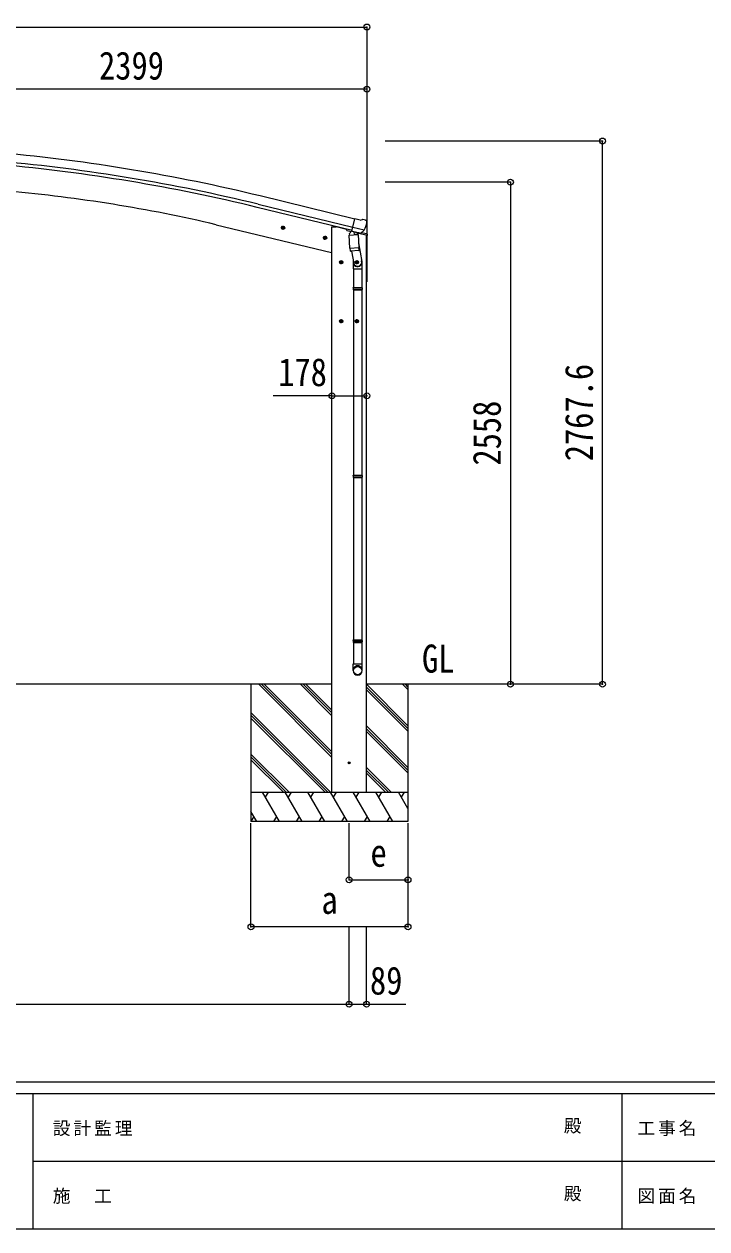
# Model space of a CAD drawing. Units: millimetres at full size, sheet at 1:30. Extents: x -8385 to 8479, y -5853 to 5787.
# Drawn here: x -3447 to 31, y -5853 to 286 of the extents above; entities that cross this region are included whole.
import ezdxf
from ezdxf.enums import TextEntityAlignment as Align

# ---------------------------------------------------------------- set-up
doc = ezdxf.new("R2010")
doc.units = ezdxf.units.MM
doc.header["$LTSCALE"] = 30
doc.header["$PDMODE"] = 32
doc.header["$PDSIZE"] = 30
for name, color, linetype, lineweight in [('0-0_0', 7, 'Continuous', 9), ('0-1_本体', 4, 'Continuous', 9), ('0-2_部品', 7, 'Continuous', 9), ('0-3_ELV2', 3, 'Continuous', 9), ('0-A_寸法', 6, 'Continuous', 9), ('F-0_240', 7, 'Continuous', 9)]:
    doc.layers.add(name, color=color, linetype=linetype, lineweight=lineweight)
doc.styles.add('ＭＳ ゴシック', font='')
doc.styles.get('ＭＳ ゴシック').set_extended_font_data('MS Gothic')

msp = doc.modelspace()

# ---------------------------------------------------------------- linework, layer by layer
at = {"layer": '0-0_0', "color": 6}
for p, q in [((-500.94, -3077.69), (-500.94, -310.09)), ((-969.96, -519.69), (-969.96, -3077.69))]:
    msp.add_line(p, q, dxfattribs=at)
at = {"layer": '0-0_0'}
for p, q in [((-1880.74, -3077.74), (-4467.2, -3077.74)), ((-2291.74, -3077.69), (-2291.74, -3777.69)), ((-1880.74, -3448.7), (-2251.76, -3077.69)), ((-1880.74, -3434.56), (-2237.62, -3077.69)), ((-1880.74, -3420.42), (-2223.47, -3077.69)), ((-1880.74, -3236.57), (-2039.63, -3077.69)), ((-1880.74, -3222.43), (-2025.48, -3077.69)), ((-1880.74, -3208.29), (-2011.34, -3077.69)), ((-1105.86, -3077.74), (-1702.74, -3077.74)), ((-1491.74, -3288.92), (-1702.74, -3077.92)), ((-1491.74, -3303.06), (-1702.74, -3092.06)), ((-1491.74, -3317.2), (-1702.74, -3106.2)), ((-1491.74, -3105.07), (-1519.13, -3077.69)), ((-1491.74, -3090.93), (-1504.98, -3077.69)), ((-1491.74, -3077.74), (-1491.74, -3777.69)), ((-1885.6, -3627.69), (-2291.74, -3221.55)), ((-1899.75, -3627.69), (-2291.74, -3235.69)), ((-1913.89, -3627.69), (-2291.74, -3249.83)), ((-1491.74, -3501.05), (-1702.74, -3290.05)), ((-1491.74, -3515.19), (-1702.74, -3304.19)), ((-1491.74, -3529.33), (-1702.74, -3318.33)), ((-2097.74, -3627.69), (-2291.74, -3433.68)), ((-2111.88, -3627.69), (-2291.74, -3447.82)), ((-2126.02, -3627.69), (-2291.74, -3461.97)), ((-1577.24, -3627.69), (-1702.74, -3502.18)), ((-1591.38, -3627.69), (-1702.74, -3516.32)), ((-1605.52, -3627.69), (-1702.74, -3530.47)), ((-2291.74, -3627.69), (-1491.74, -3627.69)), ((-2146.36, -3777.69), (-2232.96, -3627.69)), ((-2217.96, -3653.67), (-2202.96, -3627.69)), ((-2030.89, -3777.69), (-2117.49, -3627.69)), ((-2087.49, -3627.69), (-2102.49, -3653.67)), ((-1915.42, -3777.69), (-2002.02, -3627.69)), ((-1987.02, -3653.67), (-1972.02, -3627.69)), ((-1799.95, -3777.69), (-1886.55, -3627.69)), ((-1880.74, -3627.69), (-1702.74, -3627.69)), ((-1871.55, -3653.67), (-1856.55, -3627.69)), ((-1684.48, -3777.69), (-1771.08, -3627.69)), ((-1756.08, -3653.67), (-1741.08, -3627.69)), ((-1569.01, -3777.69), (-1655.61, -3627.69)), ((-1640.61, -3653.67), (-1625.61, -3627.69)), ((-1491.74, -3711.52), (-1540.15, -3627.69)), ((-1525.14, -3653.67), (-1510.14, -3627.69)), ((-2261.83, -3777.69), (-2291.74, -3725.88)), ((-2276.83, -3751.71), (-2291.74, -3777.54)), ((-1491.74, -3777.69), (-2291.74, -3777.69)), ((-2161.36, -3751.71), (-2176.36, -3777.69)), ((-2045.89, -3751.71), (-2060.89, -3777.69)), ((-1930.42, -3751.71), (-1945.42, -3777.69)), ((-1814.95, -3751.71), (-1829.95, -3777.69)), ((-1699.48, -3751.71), (-1714.48, -3777.69)), ((-1584.01, -3751.71), (-1599.01, -3777.69))]:
    msp.add_line(p, q, dxfattribs=at)
msp.add_circle((-1791.74, -3477.69), 5, dxfattribs=at)
at = {"layer": '0-1_本体'}
for p, q in [((-1762.21, -707.54), (-2245.06, -589.97)), ((-1776.22, -765.88), (-2259.26, -648.26)), ((-2255.29, -631.95), (-1772.28, -749.46)), ((-2468.84, -736.5), (-1880.74, -877.69)), ((-1880.74, -747.69), (-1880.74, -3627.69)), ((-1880.74, -747.69), (-1856.74, -747.69)), ((-1804.74, -760.18), (-1856.74, -747.69)), ((-1702.74, -3627.69), (-1702.74, -791.13))]:
    msp.add_line(p, q, dxfattribs=at)
at = {"layer": '0-1_本体', "color": 6}
msp.add_line((-1879.07, -1607.87), (-1701.07, -1607.87), dxfattribs=at)
at = {"layer": '0-1_本体'}
for centre, radius, start, end in [((-4375.78, -9339.71), 8962.23, 76.31388, 84.81388), ((-4375.78, -9339.71), 9005.44, 76.31388, 84.81388), ((-4375.78, -9339.71), 8945.44, 76.31388, 84.81388), ((-4171.34, -7944.83), 7406.65, 76.7111, 84.99429)]:
    msp.add_arc(centre, radius, start, end, dxfattribs=at)
at = {"layer": '0-2_部品'}
for p, q in [((-1735.98, -712.83), (-1761.91, -706.6)), ((-1735.98, -712.83), (-1722.72, -710.13)), ((-1708.24, -713.32), (-1721.42, -710.15)), ((-1705.14, -715.57), (-1701.28, -721.86)), ((-1700.92, -724.14), (-1701.2, -725.29)), ((-2118.25, -753.92), (-2137.7, -749.26)), ((-2135.27, -749.84), (-2130.11, -744.39)), ((-2133.14, -757.03), (-2135.27, -749.84)), ((-2130.31, -761.31), (-2125.64, -741.87)), ((-2130.11, -744.39), (-2122.81, -746.15)), ((-2122.81, -746.15), (-2120.68, -753.34)), ((-1921.34, -801.2), (-1916.17, -795.75)), ((-1916.38, -812.67), (-1911.71, -793.23)), ((-1916.17, -795.75), (-1908.87, -797.51)), ((-1908.87, -797.51), (-1906.74, -804.7)), ((-1804.74, -758.94), (-1804.74, -762.7)), ((-1781.49, -772.23), (-1800.9, -767.57)), ((-1791.96, -789.65), (-1746.28, -786.46)), ((-1787.29, -856.49), (-1791.96, -789.65)), ((-1777.55, -767.88), (-1790.86, -783.2)), ((-1790.86, -783.2), (-1790.42, -789.54)), ((-1776.6, -767.82), (-1777.55, -767.88)), ((-1773.52, -770.29), (-1775.05, -769.92)), ((-1736.82, -779.1), (-1773.52, -770.29)), ((-1714.98, -764.45), (-1772.48, -750.64)), ((-1767.57, -772.11), (-1766.55, -786.72)), ((-1739.36, -781.11), (-1765.17, -787.55)), ((-1748.05, -783.28), (-1747.82, -786.56)), ((-1746.28, -786.46), (-1741.6, -853.29)), ((-1734.54, -779.93), (-1742.06, -778.12)), ((-1700.18, -791.75), (-1741.88, -781.74)), ((-1738.66, -779.33), (-1738.6, -780.07)), ((-1735.29, -779.47), (-1736.82, -779.1)), ((-1731.83, -779.36), (-1715.45, -764.87)), ((-1727.87, -775.84), (-1702.48, -781.94)), ((-1700.18, -784.86), (-1700.18, -791.75)), ((-1904.32, -805.29), (-1923.77, -800.62)), ((-1919.21, -808.4), (-1921.34, -801.2)), ((-1787.29, -856.49), (-1741.6, -853.29)), ((-1787.28, -856.49), (-1786.39, -869.18)), ((-1743.33, -828.53), (-1727.42, -924.7)), ((-1740.74, -865.76), (-1741.62, -853.29)), ((-1838.24, -924.18), (-1831.74, -920.42)), ((-1831.74, -937.93), (-1831.74, -917.93)), ((-1831.74, -920.42), (-1825.24, -924.18)), ((-1742.59, -867.9), (-1784.28, -870.81)), ((-1778.86, -870.43), (-1768.12, -934.02)), ((-1758.24, -924.18), (-1751.74, -920.42)), ((-1751.74, -937.93), (-1751.74, -917.93)), ((-1751.74, -920.42), (-1745.24, -924.18)), ((-1741.14, -867.12), (-1741.14, -867.12)), ((-1841.74, -927.93), (-1821.74, -927.93)), ((-1825.24, -931.68), (-1831.74, -935.44)), ((-1825.24, -924.18), (-1825.24, -931.68)), ((-1771.27, -927.2), (-1771.27, -961.86)), ((-1771.27, -961.86), (-1725.27, -961.86)), ((-1769.27, -961.86), (-1769.27, -1055.86)), ((-1761.74, -927.93), (-1741.74, -927.93)), ((-1745.24, -931.68), (-1751.74, -935.44)), ((-1745.24, -924.18), (-1745.24, -931.68)), ((-1727.27, -961.86), (-1727.27, -1055.86)), ((-1725.27, -961.86), (-1725.27, -927.51)), ((-1771.27, -1057.86), (-1770.27, -1055.86)), ((-1771.27, -1057.86), (-1725.27, -1057.86)), ((-1771.27, -1057.86), (-1771.27, -1065.86)), ((-1771.27, -1065.86), (-1725.27, -1065.86)), ((-1771.27, -1065.86), (-1770.27, -1067.86)), ((-1770.27, -1055.86), (-1726.27, -1055.86)), ((-1770.27, -1067.86), (-1726.27, -1067.86)), ((-1769.27, -1067.86), (-1769.27, -2012.05)), ((-1727.27, -1067.86), (-1727.27, -2012.05)), ((-1725.27, -1057.86), (-1726.27, -1055.86)), ((-1838.24, -1224.18), (-1831.74, -1220.42)), ((-1831.74, -1237.93), (-1831.74, -1217.93)), ((-1831.74, -1220.42), (-1825.24, -1224.18)), ((-1825.24, -1224.18), (-1825.24, -1231.68)), ((-1758.24, -1224.18), (-1751.74, -1220.42)), ((-1751.74, -1237.93), (-1751.74, -1217.93)), ((-1751.74, -1220.42), (-1745.24, -1224.18)), ((-1745.24, -1224.18), (-1745.24, -1231.68)), ((-1841.74, -1227.93), (-1821.74, -1227.93)), ((-1825.24, -1231.68), (-1831.74, -1235.44)), ((-1761.74, -1227.93), (-1741.74, -1227.93)), ((-1745.24, -1231.68), (-1751.74, -1235.44)), ((-1771.27, -2014.05), (-1770.27, -2012.05)), ((-1771.27, -2014.05), (-1725.27, -2014.05)), ((-1771.27, -2014.05), (-1771.27, -2022.05)), ((-1771.27, -2022.05), (-1725.27, -2022.05)), ((-1771.27, -2022.05), (-1770.27, -2024.05)), ((-1770.27, -2012.05), (-1726.27, -2012.05)), ((-1770.27, -2024.05), (-1726.27, -2024.05)), ((-1769.27, -2024.05), (-1769.27, -2852.23)), ((-1727.27, -2024.05), (-1727.27, -2852.23)), ((-1725.27, -2014.05), (-1726.27, -2012.05)), ((-1771.27, -2854.23), (-1770.27, -2852.23)), ((-1771.27, -2854.23), (-1725.27, -2854.23)), ((-1771.27, -2854.23), (-1771.27, -2862.23)), ((-1771.27, -2862.23), (-1725.27, -2862.23)), ((-1771.27, -2862.23), (-1770.27, -2864.23)), ((-1770.27, -2852.23), (-1726.27, -2852.23)), ((-1770.27, -2864.23), (-1726.27, -2864.23)), ((-1769.27, -2864.23), (-1769.27, -2974.23)), ((-1727.27, -2864.23), (-1727.27, -2974.23)), ((-1725.27, -2854.23), (-1726.27, -2852.23)), ((-1771.27, -3008.38), (-1771.27, -2974.23)), ((-1771.27, -2974.23), (-1725.27, -2974.23)), ((-1725.27, -3008.38), (-1725.27, -2974.23))]:
    msp.add_line(p, q, dxfattribs=at)
for points in [[(-1767.34, -772.05), (-1777.06, -769.72), (-1761.91, -706.6)], [(-2120.68, -753.34), (-2125.84, -758.79), (-2133.14, -757.03)], [(-1767.34, -772.05), (-1767.1, -772.2), (-1742.33, -778.15), (-1742.06, -778.12)], [(-1714.7, -763.87), (-1715.29, -764.72), (-1715.45, -764.87)], [(-1906.74, -804.7), (-1911.91, -810.15), (-1919.21, -808.4)], [(-1831.74, -935.44), (-1838.24, -931.68), (-1838.24, -924.18)], [(-1751.74, -935.44), (-1758.24, -931.68), (-1758.24, -924.18)], [(-1725.27, -1057.86), (-1725.27, -1065.86), (-1726.27, -1067.86)], [(-1831.74, -1235.44), (-1838.24, -1231.68), (-1838.24, -1224.18)], [(-1751.74, -1235.44), (-1758.24, -1231.68), (-1758.24, -1224.18)], [(-1725.27, -2014.05), (-1725.27, -2022.05), (-1726.27, -2024.05)], [(-1725.27, -2854.23), (-1725.27, -2862.23), (-1726.27, -2864.23)]]:
    msp.add_lwpolyline(points, dxfattribs=at)
for centre, radius in [((-2127.98, -751.59), 8.5), ((-2127.98, -751.59), 7.7), ((-2127.98, -751.59), 6.5), ((-1914.04, -802.95), 8.5), ((-1914.04, -802.95), 7.7), ((-1914.04, -802.95), 6.5), ((-1831.74, -927.93), 8.5), ((-1831.74, -927.93), 7.7), ((-1751.74, -927.93), 8.5), ((-1751.74, -927.93), 7.7), ((-1831.74, -927.93), 6.5), ((-1751.74, -927.93), 6.5), ((-1831.74, -1227.93), 8.5), ((-1831.74, -1227.93), 7.7), ((-1831.74, -1227.93), 6.5), ((-1751.74, -1227.93), 8.5), ((-1751.74, -1227.93), 7.7), ((-1751.74, -1227.93), 6.5)]:
    msp.add_circle(centre, radius, dxfattribs=at)
at = {"layer": '0-2_部品', "color": 4}
msp.add_circle((-1791.74, -3477.69), 4.5, dxfattribs=at)
at = {"layer": '0-2_部品'}
for centre, radius, start, end in [((-1722.12, -713.07), 3, 76.5, 101.5), ((-1898, -678.04), 202.4, 334.90875, 346.5), ((-1709.4, -718.18), 5, 31.5, 76.5), ((-1799.74, -762.7), 5, 180, 256.5), ((-1774.93, -769.43), 0.5, 221.23754, 256.5), ((-1768.17, -772.19), 0.604, 7.79405, 79.40158), ((-1765.53, -786.57), 1.03, 188.03431, 289.96103), ((-1739.6, -780.14), 1, 284, 4), ((-1738.16, -779.29), 0.5, 76.5, 184), ((-1735.17, -778.98), 0.5, 256.5, 291.76246), ((-1703.18, -784.86), 3, 0, 76.5), ((-1784.42, -868.82), 2, 190.53157, 274), ((-1742.73, -865.9), 2, 274, 322.59038), ((-1742.68, -865.93), 1.95, 322.52234, 4.95983), ((-1755.27, -927.51), 30, 0, 2.54858)]:
    msp.add_arc(centre, radius, start, end, dxfattribs=at)
for centre, major_axis, ratio, start_param, end_param in [((-1703.84, -723.43), (1.57, -2.57), 0.99628, 0.7835347, 1.5707963), ((-1733.84, -777), (0.73, -2.92), 0.997631, 5.8041905, 5.8929484), ((-1733.87, -776.88), (-2.63, 3.16), 0.650902, 2.1145521, 2.1873627), ((-1733.81, -777.1), (0.73, -2.92), 0.997631, 5.965759, 6.7621801), ((-1748.27, -927.2), (-23, 0), 0.996195, 6.0000678, 10.0103449), ((-1748.27, -927.2), (-21, 0), 0.996195, 0.3319459, 3.3482706), ((-1748.27, -3006.63), (23, 0), 0.996195, 6.2831853, 9.424778), ((-1748.27, -3008.38), (23, 0), 0.996195, 6.2831853, 9.424778), ((-1748.27, -3008.38), (0, -23.43), 0.981806, 4.712389, 7.8539816)]:
    msp.add_ellipse(centre, major_axis=major_axis, ratio=ratio, start_param=start_param, end_param=end_param, dxfattribs=at)
msp.add_ellipse((-1748.27, -3008.38), major_axis=(-21, 0), ratio=0.996195, dxfattribs=at)
at = {"layer": '0-3_ELV2', "color": 6}
for p, q in [((-6425.92, -4707.84), (-1791.89, -4707.84)), ((-1791.89, -4707.84), (-1702.89, -4707.84))]:
    msp.add_line(p, q, dxfattribs=at)
at = {"layer": '0-A_寸法'}
for p, q in [((-6515.07, 270.67), (-1701.07, 270.67)), ((-1701.07, 270.67), (-1701.07, -45.95)), ((-1701.07, -45.95), (-4100.07, -45.95)), ((-1701.07, -45.95), (-1701.07, -45.95)), ((-1701.07, -45.95), (-1701.07, -1027.9)), ((-500.94, -310.09), (-1607.22, -310.09)), ((-969.96, -519.69), (-1607.22, -519.69)), ((-1879.07, -1607.87), (-2179.07, -1607.87)), ((-969.96, -3077.69), (-1298.78, -3077.69)), ((-500.94, -3077.69), (-969.96, -3077.69)), ((-2291.49, -4314.06), (-2291.49, -3785.11)), ((-1791.74, -4074.08), (-1791.74, -3785.11)), ((-1491.49, -4314.06), (-1491.49, -3785.11)), ((-1491.49, -4074.08), (-1491.49, -3785.11)), ((-1791.74, -4074.08), (-1491.49, -4074.08)), ((-1491.49, -4314.06), (-2291.49, -4314.06)), ((-1791.89, -4707.84), (-1791.89, -4314.06)), ((-1702.89, -4707.84), (-1702.89, -4314.06)), ((-1702.89, -4707.84), (-1502.89, -4707.84))]:
    msp.add_line(p, q, dxfattribs=at)
for p in [(-1701.07, 270.67), (-1701.07, -45.95), (-500.94, -310.09), (-969.96, -519.69), (-1879.07, -1607.87), (-1701.07, -1607.87), (-969.96, -3077.69), (-500.94, -3077.69), (-1791.74, -4074.08), (-1491.49, -4074.08), (-2291.49, -4314.06), (-1491.49, -4314.06), (-1791.89, -4707.84), (-1702.89, -4707.84)]:
    msp.add_point(p, dxfattribs=at)
at = {"layer": 'F-0_240', "color": 5}
for p, q in [((-8385.45, -5102.66), (8054.55, -5102.66)), ((-8385.45, -5162.66), (5387.79, -5162.66)), ((-3402.21, -5162.66), (-3402.21, -5852.66)), ((-402.21, -5162.66), (-402.21, -5852.66)), ((-3402.21, -5507.66), (2747.79, -5507.66)), ((-8385.45, -5852.66), (8054.55, -5852.66))]:
    msp.add_line(p, q, dxfattribs=at)

# ---------------------------------------------------------------- texts
at = {"layer": '0-0_0', "style": 'ＭＳ ゴシック', "width": 0.85}
msp.add_text('GL', height=143, dxfattribs=at).set_placement((-1420.41, -3061.38), align=Align.BOTTOM_LEFT)
at = {"layer": '0-A_寸法', "color": 7, "style": 'ＭＳ ゴシック', "width": 0.85}
for s, p in [('2399', (-3065.57, -39.95)), ('178', (-2152.82, -1601.87)), ('e', (-1682.74, -4050.33)), ('a', (-1932.74, -4290.31)), ('89', (-1685.39, -4701.84))]:
    msp.add_text(s, height=143, dxfattribs=at).set_placement(p, align=Align.BOTTOM_LEFT)
for s, p in [('2767.6', (-506.94, -1941.39)), ('2558', (-975.96, -1963.69))]:
    msp.add_text(s, height=143, rotation=90, dxfattribs=at).set_placement(p, align=Align.BOTTOM_LEFT)
at = {"layer": 'F-0_240', "style": 'ＭＳ ゴシック'}
for p in [(-697.92, -5380.16), (-697.92, -5725.16)]:
    msp.add_text('殿', height=65.98, dxfattribs=at).set_placement(p, align=Align.BOTTOM_LEFT)
at = {"layer": 'F-0_240', "char_height": 65.98, "attachment_point": 7, "style": 'ＭＳ ゴシック'}
for s, insert in [('\\T1.17;設計監理', (-3300.89, -5380.16)), ('\\T1.17;工事名', (-323.11, -5380.16)), ('\\T1.17;施\u3000工', (-3300.89, -5725.16)), ('\\T1.17;図面名', (-323.11, -5725.16))]:
    msp.add_mtext(s, dxfattribs=dict(at, insert=insert))

doc.saveas('drawing.dxf')
